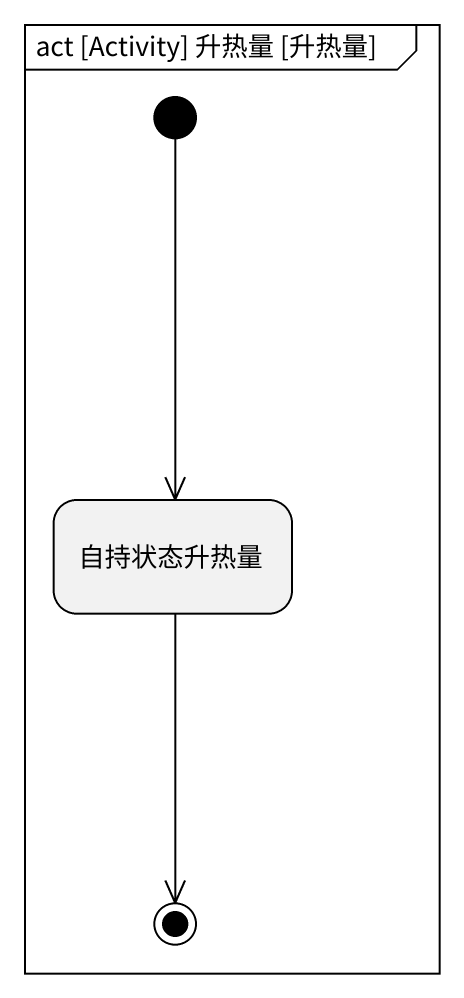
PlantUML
@startuml
mainframe act [Activity] 升热量 [升热量]
hide empty description
state 自持状态升热量
[*] --> 自持状态升热量
自持状态升热量 --> [*]
@enduml
